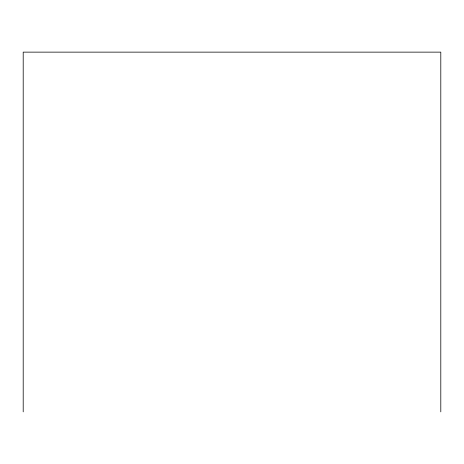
<?xml version="1.0" encoding="UTF-8"?>
<svg xmlns="http://www.w3.org/2000/svg" width="464" height="464" viewBox="0 0 464 464"><rect width="100%" height="100%" fill="white"/><g stroke="black" fill="none" stroke-linecap="round" stroke-linejoin="round"><path stroke-width="0.7" d="M440.8 411.864L440.8 52.136L23.2 52.136L23.2 411.864"/></g></svg>
